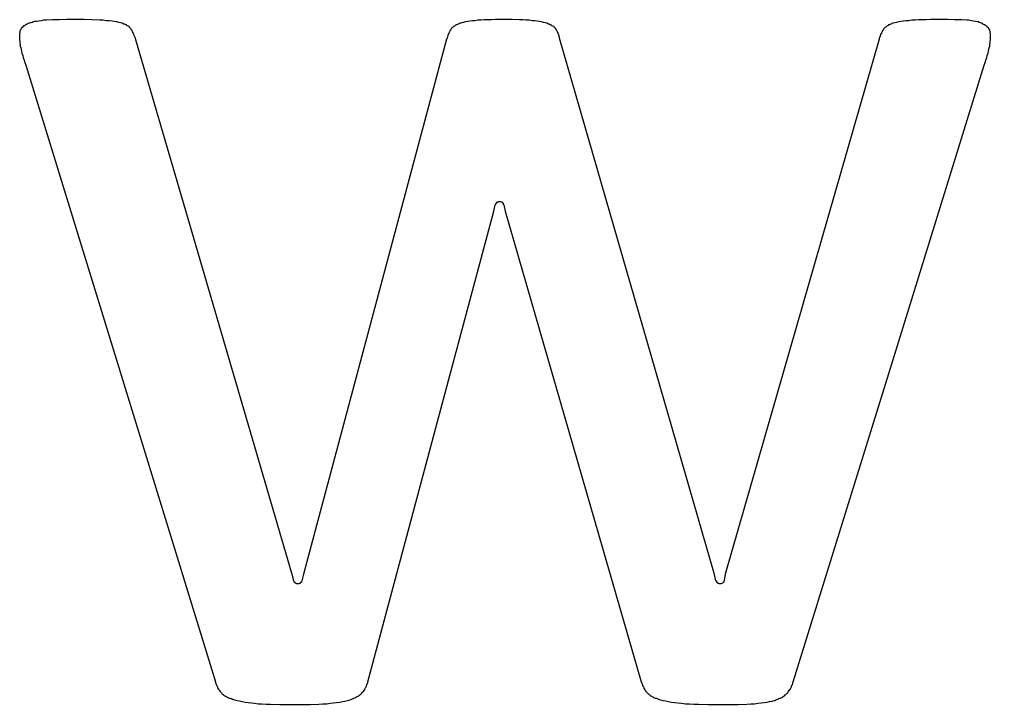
# Model space of a CAD drawing. Extents: x 114 to 420, y -150 to -26.
# Drawn here: x 124.947 to 127.241, y -147.27 to -145.652 of the extents above; entities that cross this region are included whole.
import ezdxf

# ---------------------------------------------------------------- set-up
doc = ezdxf.new("R2010")
doc.units = 0
doc.layers.add('BLACK', color=7, linetype='CONTINUOUS')

msp = doc.modelspace()

# ---------------------------------------------------------------- linework, layer by layer
at = {"layer": 'BLACK', "linetype": 'CONTINUOUS'}
for p, q in [((124.956, -145.668), (124.955, -145.669)), ((124.957, -145.667), (124.956, -145.668)), ((124.959, -145.667), (124.957, -145.667)), ((124.96, -145.666), (124.959, -145.667)), ((124.961, -145.665), (124.96, -145.666)), ((124.962, -145.664), (124.961, -145.665)), ((124.964, -145.664), (124.962, -145.664)), ((124.965, -145.663), (124.964, -145.664)), ((124.967, -145.662), (124.965, -145.663)), ((124.968, -145.662), (124.967, -145.662)), ((124.97, -145.661), (124.968, -145.662)), ((124.972, -145.66), (124.97, -145.661)), ((124.974, -145.66), (124.972, -145.66)), ((124.976, -145.659), (124.974, -145.66)), ((124.978, -145.659), (124.976, -145.659)), ((124.98, -145.658), (124.978, -145.659)), ((124.983, -145.657), (124.98, -145.658)), ((124.987, -145.657), (124.983, -145.657)), ((124.993, -145.656), (124.987, -145.657)), ((124.998, -145.655), (124.993, -145.656)), ((125.004, -145.654), (124.998, -145.655)), ((125.011, -145.654), (125.004, -145.654)), ((125.025, -145.653), (125.011, -145.654)), ((125.041, -145.653), (125.025, -145.653)), ((125.058, -145.652), (125.041, -145.653)), ((125.077, -145.652), (125.058, -145.652)), ((125.099, -145.652), (125.077, -145.652)), ((125.119, -145.653), (125.099, -145.652)), ((125.137, -145.654), (125.119, -145.653)), ((125.145, -145.654), (125.137, -145.654)), ((125.152, -145.655), (125.145, -145.654)), ((125.159, -145.655), (125.152, -145.655)), ((125.166, -145.656), (125.159, -145.655)), ((125.171, -145.657), (125.166, -145.656)), ((125.177, -145.658), (125.171, -145.657)), ((125.182, -145.659), (125.177, -145.658)), ((125.186, -145.66), (125.182, -145.659)), ((125.19, -145.661), (125.186, -145.66)), ((125.194, -145.663), (125.19, -145.661)), ((125.195, -145.663), (125.194, -145.663)), ((125.197, -145.664), (125.195, -145.663)), ((125.198, -145.665), (125.197, -145.664)), ((125.2, -145.665), (125.198, -145.665)), ((125.201, -145.666), (125.2, -145.665)), ((125.202, -145.667), (125.201, -145.666)), ((125.204, -145.668), (125.202, -145.667)), ((125.205, -145.668), (125.204, -145.668)), ((125.206, -145.669), (125.205, -145.668)), ((125.974, -145.668), (125.973, -145.669)), ((125.976, -145.667), (125.974, -145.668)), ((125.977, -145.666), (125.976, -145.667)), ((125.978, -145.665), (125.977, -145.666)), ((125.98, -145.665), (125.978, -145.665)), ((125.981, -145.664), (125.98, -145.665)), ((125.983, -145.663), (125.981, -145.664)), ((125.984, -145.663), (125.983, -145.663)), ((125.986, -145.662), (125.984, -145.663)), ((125.988, -145.661), (125.986, -145.662)), ((125.99, -145.661), (125.988, -145.661)), ((125.992, -145.66), (125.99, -145.661)), ((125.996, -145.659), (125.992, -145.66)), ((126.001, -145.658), (125.996, -145.659)), ((126.006, -145.657), (126.001, -145.658)), ((126.011, -145.656), (126.006, -145.657)), ((126.017, -145.655), (126.011, -145.656)), ((126.023, -145.655), (126.017, -145.655)), ((126.03, -145.654), (126.023, -145.655)), ((126.037, -145.654), (126.03, -145.654)), ((126.045, -145.653), (126.037, -145.654)), ((126.053, -145.653), (126.045, -145.653)), ((126.062, -145.653), (126.053, -145.653)), ((126.071, -145.652), (126.062, -145.653)), ((126.081, -145.652), (126.071, -145.652)), ((126.091, -145.652), (126.081, -145.652)), ((126.111, -145.652), (126.091, -145.652)), ((126.128, -145.653), (126.111, -145.652)), ((126.136, -145.653), (126.128, -145.653)), ((126.144, -145.654), (126.136, -145.653)), ((126.151, -145.654), (126.144, -145.654)), ((126.158, -145.655), (126.151, -145.654)), ((126.164, -145.655), (126.158, -145.655)), ((126.17, -145.656), (126.164, -145.655)), ((126.175, -145.657), (126.17, -145.656)), ((126.18, -145.658), (126.175, -145.657)), ((126.185, -145.659), (126.18, -145.658)), ((126.189, -145.66), (126.185, -145.659)), ((126.193, -145.661), (126.189, -145.66)), ((126.197, -145.663), (126.193, -145.661)), ((126.198, -145.663), (126.197, -145.663)), ((126.2, -145.664), (126.198, -145.663)), ((126.201, -145.665), (126.2, -145.664)), ((126.203, -145.665), (126.201, -145.665)), ((126.204, -145.666), (126.203, -145.665)), ((126.205, -145.667), (126.204, -145.666)), ((126.207, -145.668), (126.205, -145.667)), ((126.208, -145.668), (126.207, -145.668)), ((126.209, -145.669), (126.208, -145.668)), ((126.996, -145.668), (126.995, -145.669)), ((126.997, -145.667), (126.996, -145.668)), ((126.999, -145.666), (126.997, -145.667)), ((127, -145.665), (126.999, -145.666)), ((127.002, -145.665), (127, -145.665)), ((127.003, -145.664), (127.002, -145.665)), ((127.005, -145.663), (127.003, -145.664)), ((127.007, -145.663), (127.005, -145.663)), ((127.008, -145.662), (127.007, -145.663)), ((127.01, -145.661), (127.008, -145.662)), ((127.015, -145.66), (127.01, -145.661)), ((127.019, -145.659), (127.015, -145.66)), ((127.024, -145.658), (127.019, -145.659)), ((127.03, -145.657), (127.024, -145.658)), ((127.035, -145.656), (127.03, -145.657)), ((127.042, -145.655), (127.035, -145.656)), ((127.048, -145.655), (127.042, -145.655)), ((127.055, -145.654), (127.048, -145.655)), ((127.063, -145.654), (127.055, -145.654)), ((127.071, -145.653), (127.063, -145.654)), ((127.08, -145.653), (127.071, -145.653)), ((127.089, -145.653), (127.08, -145.653)), ((127.08, -145.653), (127.08, -145.653)), ((127.099, -145.652), (127.089, -145.653)), ((127.12, -145.652), (127.099, -145.652)), ((127.139, -145.652), (127.12, -145.652)), ((127.156, -145.653), (127.139, -145.652)), ((127.172, -145.653), (127.156, -145.653)), ((127.185, -145.654), (127.172, -145.653)), ((127.19, -145.654), (127.185, -145.654)), ((127.196, -145.655), (127.19, -145.654)), ((127.201, -145.656), (127.196, -145.655)), ((127.205, -145.657), (127.201, -145.656)), ((127.21, -145.658), (127.205, -145.657)), ((127.212, -145.658), (127.21, -145.658)), ((127.214, -145.659), (127.212, -145.658)), ((127.215, -145.659), (127.214, -145.659)), ((127.217, -145.66), (127.215, -145.659)), ((127.219, -145.661), (127.217, -145.66)), ((127.22, -145.661), (127.219, -145.661)), ((127.222, -145.662), (127.22, -145.661)), ((127.223, -145.663), (127.222, -145.662)), ((127.225, -145.664), (127.223, -145.663)), ((127.226, -145.665), (127.225, -145.664)), ((127.227, -145.665), (127.226, -145.665)), ((127.229, -145.666), (127.227, -145.665)), ((127.23, -145.667), (127.229, -145.666)), ((127.231, -145.668), (127.23, -145.667)), ((127.232, -145.668), (127.231, -145.668)), ((127.233, -145.669), (127.232, -145.668)), ((124.948, -145.684), (124.947, -145.686)), ((124.947, -145.686), (124.947, -145.687)), ((124.947, -145.687), (124.947, -145.688)), ((124.947, -145.688), (124.947, -145.69)), ((124.947, -145.69), (124.947, -145.692)), ((124.949, -145.679), (124.948, -145.68)), ((124.948, -145.68), (124.948, -145.682)), ((124.948, -145.682), (124.948, -145.683)), ((124.948, -145.683), (124.948, -145.684)), ((124.95, -145.676), (124.949, -145.677)), ((124.949, -145.677), (124.949, -145.678)), ((124.949, -145.678), (124.949, -145.679)), ((124.951, -145.674), (124.95, -145.675)), ((124.95, -145.675), (124.95, -145.676)), ((124.952, -145.673), (124.951, -145.674)), ((124.951, -145.674), (124.951, -145.674)), ((124.953, -145.671), (124.952, -145.672)), ((124.952, -145.672), (124.952, -145.673)), ((124.954, -145.671), (124.953, -145.671)), ((124.955, -145.67), (124.954, -145.671)), ((124.955, -145.669), (124.955, -145.67)), ((125.207, -145.67), (125.206, -145.669)), ((125.207, -145.671), (125.207, -145.67)), ((125.208, -145.672), (125.207, -145.671)), ((125.209, -145.673), (125.208, -145.672)), ((125.21, -145.674), (125.209, -145.673)), ((125.211, -145.675), (125.21, -145.674)), ((125.211, -145.676), (125.211, -145.675)), ((125.213, -145.678), (125.211, -145.676)), ((125.214, -145.681), (125.213, -145.678)), ((125.216, -145.684), (125.214, -145.681)), ((125.217, -145.687), (125.216, -145.684)), ((125.218, -145.69), (125.217, -145.687)), ((125.22, -145.693), (125.218, -145.69)), ((125.959, -145.691), (125.958, -145.692)), ((125.96, -145.688), (125.959, -145.689)), ((125.959, -145.689), (125.959, -145.691)), ((125.961, -145.685), (125.96, -145.686)), ((125.96, -145.686), (125.96, -145.688)), ((125.962, -145.684), (125.961, -145.685)), ((125.963, -145.681), (125.962, -145.682)), ((125.962, -145.682), (125.962, -145.684)), ((125.964, -145.68), (125.963, -145.681)), ((125.965, -145.677), (125.964, -145.678)), ((125.964, -145.678), (125.964, -145.68)), ((125.966, -145.676), (125.965, -145.677)), ((125.967, -145.675), (125.966, -145.676)), ((125.968, -145.673), (125.967, -145.674)), ((125.967, -145.674), (125.967, -145.675)), ((125.969, -145.672), (125.968, -145.673)), ((125.97, -145.671), (125.969, -145.672)), ((125.971, -145.67), (125.97, -145.671)), ((125.972, -145.669), (125.971, -145.67)), ((125.973, -145.669), (125.972, -145.669)), ((126.21, -145.67), (126.209, -145.669)), ((126.211, -145.671), (126.21, -145.67)), ((126.211, -145.672), (126.211, -145.671)), ((126.212, -145.672), (126.211, -145.672)), ((126.213, -145.673), (126.212, -145.672)), ((126.214, -145.674), (126.213, -145.673)), ((126.214, -145.675), (126.214, -145.674)), ((126.215, -145.676), (126.214, -145.675)), ((126.216, -145.677), (126.215, -145.676)), ((126.216, -145.678), (126.216, -145.677)), ((126.217, -145.68), (126.216, -145.678)), ((126.218, -145.681), (126.217, -145.68)), ((126.218, -145.682), (126.218, -145.681)), ((126.219, -145.683), (126.218, -145.682)), ((126.219, -145.684), (126.219, -145.683)), ((126.22, -145.686), (126.219, -145.684)), ((126.22, -145.687), (126.22, -145.686)), ((126.221, -145.688), (126.22, -145.687)), ((126.221, -145.69), (126.221, -145.688)), ((126.222, -145.691), (126.221, -145.69)), ((126.222, -145.693), (126.222, -145.691)), ((126.981, -145.689), (126.98, -145.691)), ((126.98, -145.691), (126.98, -145.692)), ((126.982, -145.686), (126.981, -145.688)), ((126.981, -145.688), (126.981, -145.689)), ((126.983, -145.685), (126.982, -145.686)), ((126.984, -145.682), (126.983, -145.684)), ((126.983, -145.684), (126.983, -145.685)), ((126.985, -145.681), (126.984, -145.682)), ((126.986, -145.678), (126.985, -145.68)), ((126.985, -145.68), (126.985, -145.681)), ((126.987, -145.677), (126.986, -145.678)), ((126.988, -145.676), (126.987, -145.677)), ((126.989, -145.674), (126.988, -145.675)), ((126.988, -145.675), (126.988, -145.676)), ((126.99, -145.673), (126.989, -145.674)), ((126.991, -145.672), (126.99, -145.673)), ((126.992, -145.671), (126.991, -145.672)), ((126.993, -145.67), (126.992, -145.671)), ((126.994, -145.67), (126.993, -145.67)), ((126.995, -145.669), (126.994, -145.67)), ((127.234, -145.67), (127.233, -145.669)), ((127.234, -145.671), (127.234, -145.67)), ((127.235, -145.671), (127.234, -145.671)), ((127.236, -145.672), (127.235, -145.671)), ((127.236, -145.673), (127.236, -145.672)), ((127.237, -145.673), (127.236, -145.673)), ((127.237, -145.674), (127.237, -145.673)), ((127.238, -145.675), (127.237, -145.674)), ((127.238, -145.676), (127.238, -145.675)), ((127.239, -145.677), (127.238, -145.676)), ((127.238, -145.676), (127.238, -145.676)), ((127.239, -145.678), (127.239, -145.677)), ((127.239, -145.679), (127.239, -145.678)), ((127.24, -145.68), (127.239, -145.679)), ((127.24, -145.682), (127.24, -145.68)), ((127.24, -145.683), (127.24, -145.682)), ((127.24, -145.684), (127.24, -145.683)), ((127.241, -145.685), (127.24, -145.684)), ((127.241, -145.687), (127.241, -145.685)), ((127.241, -145.688), (127.241, -145.687)), ((127.241, -145.69), (127.241, -145.688)), ((127.241, -145.692), (127.241, -145.69)), ((124.947, -145.692), (124.947, -145.694)), ((124.947, -145.694), (124.947, -145.697)), ((124.947, -145.697), (124.947, -145.7)), ((124.947, -145.7), (124.948, -145.704)), ((124.948, -145.704), (124.948, -145.707)), ((124.948, -145.707), (124.949, -145.711)), ((124.949, -145.711), (124.949, -145.715)), ((125.221, -145.696), (125.22, -145.693)), ((125.222, -145.7), (125.221, -145.696)), ((125.591, -146.963), (125.222, -145.7)), ((125.956, -145.699), (125.618, -146.962)), ((125.957, -145.697), (125.956, -145.699)), ((125.956, -145.699), (125.956, -145.699)), ((125.956, -145.699), (125.956, -145.699)), ((125.958, -145.694), (125.957, -145.695)), ((125.957, -145.695), (125.957, -145.697)), ((125.958, -145.692), (125.958, -145.694)), ((126.223, -145.694), (126.222, -145.693)), ((126.223, -145.696), (126.223, -145.694)), ((126.589, -146.963), (126.223, -145.696)), ((126.223, -145.696), (126.223, -145.696)), ((126.223, -145.696), (126.223, -145.696)), ((126.978, -145.699), (126.614, -146.962)), ((126.979, -145.695), (126.978, -145.697)), ((126.978, -145.697), (126.978, -145.699)), ((126.978, -145.699), (126.978, -145.699)), ((126.978, -145.699), (126.978, -145.699)), ((126.98, -145.692), (126.979, -145.694)), ((126.979, -145.694), (126.979, -145.695)), ((127.239, -145.711), (127.24, -145.707)), ((127.239, -145.715), (127.239, -145.711)), ((127.24, -145.704), (127.241, -145.7)), ((127.24, -145.707), (127.24, -145.704)), ((127.241, -145.694), (127.241, -145.692)), ((127.241, -145.697), (127.241, -145.694)), ((127.241, -145.7), (127.241, -145.697)), ((124.949, -145.715), (124.95, -145.719)), ((124.95, -145.719), (124.951, -145.723)), ((124.951, -145.723), (124.952, -145.727)), ((124.952, -145.727), (124.953, -145.732)), ((124.953, -145.732), (124.955, -145.737)), ((124.955, -145.737), (124.956, -145.742)), ((127.232, -145.742), (127.233, -145.737)), ((127.233, -145.737), (127.235, -145.732)), ((127.235, -145.732), (127.236, -145.727)), ((127.236, -145.727), (127.237, -145.723)), ((127.237, -145.723), (127.238, -145.719)), ((127.238, -145.719), (127.239, -145.715)), ((124.956, -145.742), (124.958, -145.748)), ((124.958, -145.748), (124.96, -145.754)), ((124.96, -145.754), (124.962, -145.76)), ((124.962, -145.76), (124.962, -145.76)), ((124.962, -145.76), (124.962, -145.76)), ((124.962, -145.76), (125.41, -147.216)), ((127.008, -146.465), (127.226, -145.76)), ((127.226, -145.76), (127.228, -145.754)), ((127.226, -145.76), (127.226, -145.76)), ((127.226, -145.76), (127.226, -145.76)), ((127.228, -145.754), (127.23, -145.748)), ((127.23, -145.748), (127.232, -145.742)), ((126.068, -146.105), (126.071, -146.09)), ((126.071, -146.09), (126.072, -146.088)), ((126.072, -146.088), (126.073, -146.086)), ((126.073, -146.086), (126.075, -146.085)), ((126.075, -146.085), (126.076, -146.083)), ((126.076, -146.083), (126.078, -146.083)), ((126.078, -146.083), (126.079, -146.082)), ((126.079, -146.082), (126.081, -146.082)), ((126.081, -146.082), (126.083, -146.082)), ((126.083, -146.082), (126.085, -146.083)), ((126.085, -146.083), (126.087, -146.083)), ((126.087, -146.083), (126.088, -146.085)), ((126.088, -146.085), (126.09, -146.086)), ((126.09, -146.086), (126.09, -146.088)), ((126.09, -146.088), (126.091, -146.09)), ((126.091, -146.09), (126.094, -146.105)), ((125.77, -147.216), (126.068, -146.105)), ((126.094, -146.105), (126.416, -147.216)), ((126.775, -147.216), (127.008, -146.465)), ((127.008, -146.465), (127.008, -146.465)), ((125.595, -146.978), (125.591, -146.963)), ((125.618, -146.962), (125.614, -146.978)), ((126.592, -146.978), (126.589, -146.963)), ((126.614, -146.962), (126.612, -146.977)), ((125.596, -146.979), (125.595, -146.978)), ((125.596, -146.981), (125.596, -146.979)), ((125.598, -146.982), (125.596, -146.981)), ((125.599, -146.984), (125.598, -146.982)), ((125.601, -146.984), (125.599, -146.984)), ((125.602, -146.985), (125.601, -146.984)), ((125.604, -146.985), (125.602, -146.985)), ((125.607, -146.985), (125.604, -146.985)), ((125.608, -146.984), (125.607, -146.985)), ((125.61, -146.984), (125.608, -146.984)), ((125.611, -146.982), (125.61, -146.984)), ((125.613, -146.981), (125.611, -146.982)), ((125.614, -146.978), (125.613, -146.979)), ((125.613, -146.979), (125.613, -146.981)), ((126.594, -146.979), (126.592, -146.978)), ((126.594, -146.982), (126.594, -146.979)), ((126.596, -146.982), (126.594, -146.982)), ((126.597, -146.984), (126.596, -146.982)), ((126.599, -146.984), (126.597, -146.984)), ((126.601, -146.985), (126.599, -146.984)), ((126.603, -146.985), (126.601, -146.985)), ((126.604, -146.985), (126.603, -146.985)), ((126.606, -146.984), (126.604, -146.985)), ((126.608, -146.983), (126.606, -146.984)), ((126.609, -146.982), (126.608, -146.983)), ((126.611, -146.981), (126.609, -146.982)), ((126.612, -146.977), (126.611, -146.979)), ((126.611, -146.979), (126.611, -146.981)), ((125.41, -147.216), (125.41, -147.218)), ((125.41, -147.218), (125.411, -147.22)), ((125.411, -147.22), (125.412, -147.222)), ((125.412, -147.222), (125.412, -147.223)), ((125.412, -147.223), (125.413, -147.225)), ((125.413, -147.225), (125.414, -147.227)), ((125.414, -147.227), (125.415, -147.228)), ((125.415, -147.228), (125.415, -147.23)), ((125.765, -147.23), (125.766, -147.228)), ((125.766, -147.228), (125.767, -147.226)), ((125.767, -147.226), (125.768, -147.224)), ((125.768, -147.222), (125.769, -147.22)), ((125.768, -147.224), (125.768, -147.222)), ((125.769, -147.22), (125.77, -147.218)), ((125.77, -147.218), (125.77, -147.216)), ((126.416, -147.216), (126.417, -147.218)), ((126.417, -147.218), (126.417, -147.22)), ((126.417, -147.22), (126.418, -147.222)), ((126.418, -147.222), (126.419, -147.223)), ((126.419, -147.223), (126.419, -147.225)), ((126.419, -147.225), (126.42, -147.227)), ((126.42, -147.227), (126.421, -147.228)), ((126.421, -147.228), (126.422, -147.23)), ((126.77, -147.23), (126.771, -147.228)), ((126.771, -147.226), (126.772, -147.224)), ((126.771, -147.228), (126.771, -147.226)), ((126.772, -147.224), (126.773, -147.222)), ((126.773, -147.222), (126.774, -147.22)), ((126.774, -147.218), (126.775, -147.216)), ((126.774, -147.22), (126.774, -147.218)), ((126.775, -147.216), (126.775, -147.216)), ((126.775, -147.216), (126.775, -147.216)), ((125.415, -147.23), (125.416, -147.232)), ((125.416, -147.232), (125.417, -147.233)), ((125.417, -147.233), (125.418, -147.235)), ((125.418, -147.235), (125.419, -147.236)), ((125.419, -147.236), (125.42, -147.237)), ((125.42, -147.237), (125.421, -147.239)), ((125.421, -147.239), (125.422, -147.24)), ((125.422, -147.24), (125.423, -147.241)), ((125.423, -147.241), (125.424, -147.242)), ((125.424, -147.242), (125.425, -147.244)), ((125.425, -147.244), (125.426, -147.245)), ((125.426, -147.245), (125.428, -147.246)), ((125.428, -147.246), (125.429, -147.247)), ((125.429, -147.247), (125.43, -147.248)), ((125.43, -147.248), (125.432, -147.249)), ((125.432, -147.249), (125.434, -147.25)), ((125.434, -147.25), (125.435, -147.251)), ((125.435, -147.251), (125.437, -147.252)), ((125.743, -147.252), (125.745, -147.251)), ((125.745, -147.251), (125.747, -147.25)), ((125.747, -147.25), (125.748, -147.249)), ((125.748, -147.249), (125.75, -147.248)), ((125.75, -147.248), (125.751, -147.247)), ((125.751, -147.247), (125.753, -147.246)), ((125.753, -147.246), (125.754, -147.245)), ((125.754, -147.245), (125.755, -147.244)), ((125.755, -147.244), (125.756, -147.243)), ((125.756, -147.243), (125.757, -147.241)), ((125.757, -147.241), (125.759, -147.24)), ((125.759, -147.24), (125.76, -147.239)), ((125.76, -147.239), (125.761, -147.237)), ((125.761, -147.237), (125.762, -147.236)), ((125.762, -147.236), (125.763, -147.234)), ((125.763, -147.233), (125.764, -147.231)), ((125.763, -147.234), (125.763, -147.233)), ((125.764, -147.231), (125.765, -147.23)), ((126.422, -147.23), (126.422, -147.232)), ((126.422, -147.232), (126.423, -147.233)), ((126.423, -147.233), (126.424, -147.235)), ((126.424, -147.235), (126.425, -147.236)), ((126.425, -147.236), (126.426, -147.237)), ((126.426, -147.237), (126.427, -147.239)), ((126.427, -147.239), (126.428, -147.24)), ((126.428, -147.24), (126.429, -147.241)), ((126.429, -147.241), (126.43, -147.242)), ((126.43, -147.242), (126.431, -147.244)), ((126.431, -147.244), (126.433, -147.245)), ((126.433, -147.245), (126.434, -147.246)), ((126.434, -147.246), (126.435, -147.247)), ((126.435, -147.247), (126.437, -147.248)), ((126.437, -147.248), (126.438, -147.249)), ((126.438, -147.249), (126.44, -147.25)), ((126.44, -147.25), (126.442, -147.251)), ((126.442, -147.251), (126.443, -147.252)), ((126.75, -147.252), (126.751, -147.251)), ((126.751, -147.251), (126.753, -147.25)), ((126.753, -147.25), (126.754, -147.249)), ((126.754, -147.249), (126.756, -147.247)), ((126.756, -147.247), (126.757, -147.246)), ((126.757, -147.246), (126.759, -147.245)), ((126.759, -147.245), (126.76, -147.244)), ((126.76, -147.244), (126.761, -147.243)), ((126.761, -147.243), (126.762, -147.241)), ((126.762, -147.241), (126.763, -147.24)), ((126.763, -147.24), (126.764, -147.239)), ((126.764, -147.239), (126.765, -147.237)), ((126.765, -147.237), (126.766, -147.236)), ((126.766, -147.236), (126.767, -147.234)), ((126.767, -147.234), (126.768, -147.233)), ((126.768, -147.233), (126.769, -147.231)), ((126.769, -147.231), (126.77, -147.23)), ((125.437, -147.252), (125.439, -147.253)), ((125.439, -147.253), (125.441, -147.254)), ((125.441, -147.254), (125.443, -147.255)), ((125.443, -147.255), (125.445, -147.255)), ((125.445, -147.255), (125.448, -147.256)), ((125.448, -147.256), (125.45, -147.257)), ((125.45, -147.257), (125.455, -147.259)), ((125.455, -147.259), (125.461, -147.26)), ((125.461, -147.26), (125.467, -147.261)), ((125.467, -147.261), (125.473, -147.263)), ((125.473, -147.263), (125.48, -147.264)), ((125.48, -147.264), (125.487, -147.265)), ((125.487, -147.265), (125.495, -147.266)), ((125.495, -147.266), (125.502, -147.267)), ((125.502, -147.267), (125.511, -147.268)), ((125.511, -147.268), (125.52, -147.268)), ((125.52, -147.268), (125.53, -147.269)), ((125.53, -147.269), (125.54, -147.269)), ((125.54, -147.269), (125.562, -147.27)), ((125.562, -147.27), (125.587, -147.27)), ((125.587, -147.27), (125.612, -147.27)), ((125.612, -147.27), (125.634, -147.27)), ((125.634, -147.27), (125.654, -147.269)), ((125.654, -147.269), (125.664, -147.268)), ((125.664, -147.268), (125.673, -147.268)), ((125.673, -147.268), (125.681, -147.267)), ((125.681, -147.267), (125.689, -147.266)), ((125.689, -147.266), (125.696, -147.265)), ((125.696, -147.265), (125.704, -147.264)), ((125.704, -147.264), (125.71, -147.263)), ((125.71, -147.263), (125.716, -147.262)), ((125.716, -147.262), (125.722, -147.26)), ((125.722, -147.26), (125.728, -147.259)), ((125.728, -147.259), (125.73, -147.258)), ((125.73, -147.258), (125.732, -147.257)), ((125.732, -147.257), (125.735, -147.256)), ((125.735, -147.256), (125.737, -147.255)), ((125.737, -147.255), (125.739, -147.254)), ((125.739, -147.254), (125.741, -147.253)), ((125.741, -147.253), (125.743, -147.252)), ((126.443, -147.252), (126.445, -147.253)), ((126.445, -147.253), (126.447, -147.254)), ((126.447, -147.254), (126.449, -147.255)), ((126.449, -147.255), (126.452, -147.255)), ((126.452, -147.255), (126.454, -147.256)), ((126.454, -147.256), (126.456, -147.257)), ((126.456, -147.257), (126.461, -147.259)), ((126.461, -147.259), (126.467, -147.26)), ((126.467, -147.26), (126.473, -147.261)), ((126.473, -147.261), (126.48, -147.263)), ((126.48, -147.263), (126.487, -147.264)), ((126.487, -147.264), (126.495, -147.265)), ((126.495, -147.265), (126.503, -147.266)), ((126.503, -147.266), (126.511, -147.267)), ((126.511, -147.267), (126.52, -147.268)), ((126.52, -147.268), (126.53, -147.268)), ((126.53, -147.268), (126.54, -147.269)), ((126.54, -147.269), (126.551, -147.269)), ((126.551, -147.269), (126.574, -147.27)), ((126.574, -147.27), (126.599, -147.27)), ((126.599, -147.27), (126.623, -147.27)), ((126.623, -147.27), (126.645, -147.27)), ((126.645, -147.27), (126.665, -147.269)), ((126.665, -147.269), (126.675, -147.268)), ((126.675, -147.268), (126.683, -147.268)), ((126.683, -147.268), (126.691, -147.267)), ((126.691, -147.267), (126.699, -147.266)), ((126.699, -147.266), (126.706, -147.265)), ((126.706, -147.265), (126.713, -147.264)), ((126.713, -147.264), (126.719, -147.263)), ((126.719, -147.263), (126.725, -147.262)), ((126.725, -147.262), (126.727, -147.261)), ((126.727, -147.261), (126.73, -147.26)), ((126.73, -147.26), (126.732, -147.26)), ((126.732, -147.26), (126.734, -147.259)), ((126.734, -147.259), (126.736, -147.258)), ((126.736, -147.258), (126.739, -147.257)), ((126.739, -147.257), (126.741, -147.256)), ((126.741, -147.256), (126.743, -147.255)), ((126.743, -147.255), (126.745, -147.255)), ((126.745, -147.255), (126.746, -147.254)), ((126.746, -147.254), (126.748, -147.253)), ((126.748, -147.253), (126.75, -147.252))]:
    msp.add_line(p, q, dxfattribs=at)

doc.saveas('drawing.dxf')
